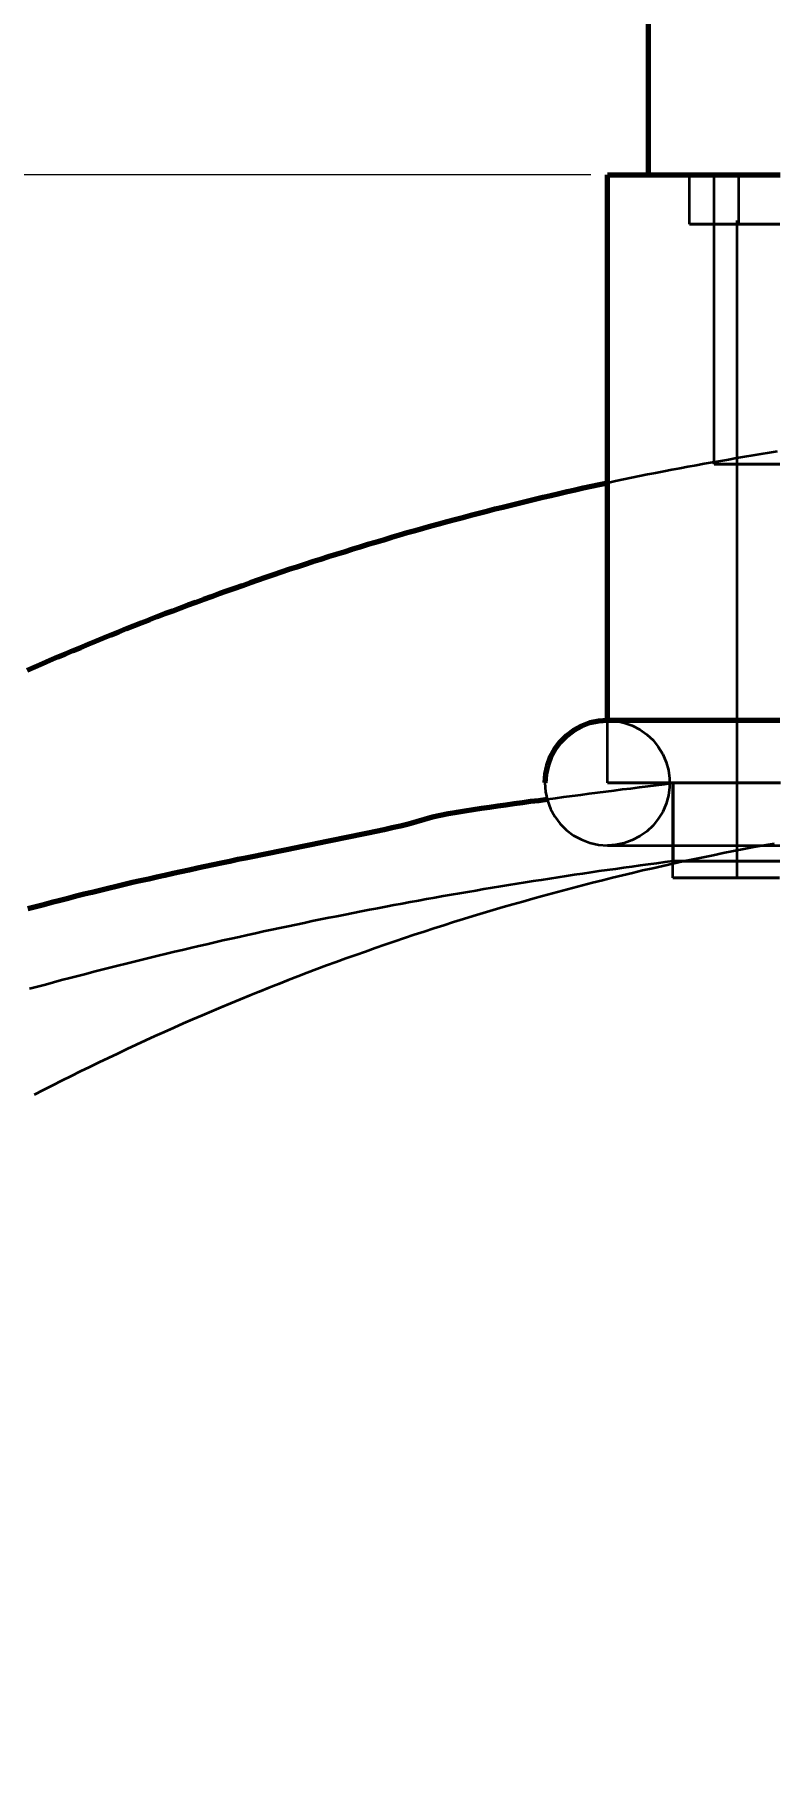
# Model space of a CAD drawing. Header units: millimetres. Extents: x 0 to 2382, y 0 to 420.
# Drawn here: x 148.61 to 153.11, y 322.08 to 332.59 of the extents above; entities that cross this region are included whole.
import ezdxf

# ---------------------------------------------------------------- set-up
doc = ezdxf.new("R2010")
doc.units = ezdxf.units.MM
doc.linetypes.add('IRAM-E-TRAZOS', pattern=[5, 4, -1])
for name, color, linetype, lineweight in [('01-VISIBLE', 7, 'CONTINUOUS', 70), ('02-OCULTA', 4, 'IRAM-E-TRAZOS', 35), ('04-COTA', 3, 'CONTINUOUS', 18)]:
    doc.layers.add(name, color=color, linetype=linetype, lineweight=lineweight)
doc.styles.add('ISO3098', font='isocpeur.ttf')
doc.dimstyles.new('FLAMA-IRAM', dxfattribs={"dimtxt": 3.5, "dimasz": 3.5, "dimexe": 2, "dimexo": 1.5, "dimgap": 1, "dimtad": 1, "dimdec": 1, "dimtxsty": 'ISO3098', "dimblk": 'IRAM_FLECHA', "dimblk1": 'IRAM_FLECHA', "dimblk2": 'IRAM_FLECHA', "dimcen": 2.5, "dimclrd": 256, "dimclre": 256, "dimclrt": 256, "dimazin": 3, "dimtfac": 1, "dimtmove": 0, "dimatfit": 3, "dimlwd": 18, "dimlwe": 18})

# ---------------------------------------------------------------- blocks, each defined once
blk = doc.blocks.new('IRAM_FLECHA')
blk.add_solid([(0, 0), (-1, 0.125), (-1, -0.125)])

msp = doc.modelspace()

# ---------------------------------------------------------------- linework, layer by layer
at = {"layer": '01-VISIBLE'}
for p, q in [((152.35, 331.738), (152.35, 332.938)), ((152.1, 328.418), (152.1, 331.738))]:
    msp.add_line(p, q, dxfattribs=at)
for points in [[(152.1, 331.738), (152.15, 331.738), (152.2, 331.738), (152.25, 331.738), (152.3, 331.738), (152.35, 331.738), (152.401, 331.738), (152.451, 331.738), (152.501, 331.738), (152.551, 331.738), (152.601, 331.738), (152.651, 331.738), (152.701, 331.738), (152.751, 331.738), (152.801, 331.738), (152.851, 331.738), (152.901, 331.738), (152.951, 331.738), (153.002, 331.738), (153.052, 331.738), (153.102, 331.738), (153.152, 331.738)], [(152.1, 329.863), (152.051, 329.853), (152.002, 329.842), (151.953, 329.831), (151.904, 329.82), (151.855, 329.809), (151.806, 329.798), (151.757, 329.786), (151.708, 329.775), (151.659, 329.763), (151.61, 329.751), (151.562, 329.739), (151.513, 329.727), (151.464, 329.715), (151.415, 329.703), (151.367, 329.69), (151.318, 329.678), (151.269, 329.665), (151.221, 329.652), (151.172, 329.639), (151.124, 329.626), (151.075, 329.613), (151.027, 329.6), (150.979, 329.586), (150.93, 329.572), (150.882, 329.559), (150.834, 329.545), (150.786, 329.531), (150.737, 329.516), (150.689, 329.502), (150.641, 329.488), (150.593, 329.473), (150.545, 329.458), (150.497, 329.443), (150.449, 329.428), (150.401, 329.413), (150.353, 329.398), (150.306, 329.383), (150.258, 329.367), (150.21, 329.352), (150.162, 329.336), (150.115, 329.32), (150.067, 329.304), (150.019, 329.288), (149.972, 329.271), (149.925, 329.255), (149.877, 329.238), (149.83, 329.222), (149.782, 329.205), (149.735, 329.188), (149.688, 329.171), (149.641, 329.154), (149.593, 329.136), (149.546, 329.119), (149.499, 329.101), (149.452, 329.084), (149.405, 329.066), (149.358, 329.048), (149.312, 329.03), (149.265, 329.012), (149.218, 328.993), (149.171, 328.975), (149.125, 328.956), (149.078, 328.937), (149.032, 328.918), (148.985, 328.899), (148.939, 328.88), (148.892, 328.861), (148.846, 328.842), (148.8, 328.822), (148.753, 328.803), (148.707, 328.783), (148.661, 328.763), (148.615, 328.743), (148.569, 328.723)], [(152.1, 329.863), (152.051, 329.853), (152.002, 329.842), (151.953, 329.831), (151.904, 329.82), (151.855, 329.809), (151.806, 329.798), (151.757, 329.786), (151.708, 329.775), (151.659, 329.763), (151.61, 329.751), (151.562, 329.739), (151.513, 329.727), (151.464, 329.715), (151.415, 329.703), (151.367, 329.69), (151.318, 329.678), (151.269, 329.665), (151.221, 329.652), (151.172, 329.639), (151.124, 329.626), (151.075, 329.613), (151.027, 329.6), (150.979, 329.586), (150.93, 329.572), (150.882, 329.559), (150.834, 329.545), (150.786, 329.531), (150.737, 329.516), (150.689, 329.502), (150.641, 329.488), (150.593, 329.473), (150.545, 329.458), (150.497, 329.443), (150.449, 329.428), (150.401, 329.413), (150.353, 329.398), (150.306, 329.383), (150.258, 329.367), (150.21, 329.352), (150.162, 329.336), (150.115, 329.32), (150.067, 329.304), (150.019, 329.288), (149.972, 329.271), (149.925, 329.255), (149.877, 329.238), (149.83, 329.222), (149.782, 329.205), (149.735, 329.188), (149.688, 329.171), (149.641, 329.154), (149.593, 329.136), (149.546, 329.119), (149.499, 329.101), (149.452, 329.084), (149.405, 329.066), (149.358, 329.048), (149.312, 329.03), (149.265, 329.012), (149.218, 328.993), (149.171, 328.975), (149.125, 328.956), (149.078, 328.937), (149.032, 328.918), (148.985, 328.899), (148.939, 328.88), (148.892, 328.861), (148.846, 328.842), (148.8, 328.822), (148.753, 328.803), (148.707, 328.783), (148.661, 328.763), (148.615, 328.743), (148.569, 328.723)], [(152.1, 329.863), (152.051, 329.853), (152.002, 329.842), (151.953, 329.831), (151.904, 329.82), (151.855, 329.809), (151.806, 329.798), (151.757, 329.786), (151.708, 329.775), (151.659, 329.763), (151.61, 329.751), (151.562, 329.739), (151.513, 329.727), (151.464, 329.715), (151.415, 329.703), (151.367, 329.69), (151.318, 329.678), (151.269, 329.665), (151.221, 329.652), (151.172, 329.639), (151.124, 329.626), (151.075, 329.613), (151.027, 329.6), (150.979, 329.586), (150.93, 329.572), (150.882, 329.559), (150.834, 329.545), (150.786, 329.531), (150.737, 329.516), (150.689, 329.502), (150.641, 329.488), (150.593, 329.473), (150.545, 329.458), (150.497, 329.443), (150.449, 329.428), (150.401, 329.413), (150.353, 329.398), (150.306, 329.383), (150.258, 329.367), (150.21, 329.352), (150.162, 329.336), (150.115, 329.32), (150.067, 329.304), (150.019, 329.288), (149.972, 329.271), (149.925, 329.255), (149.877, 329.238), (149.83, 329.222), (149.782, 329.205), (149.735, 329.188), (149.688, 329.171), (149.641, 329.154), (149.593, 329.136), (149.546, 329.119), (149.499, 329.101), (149.452, 329.084), (149.405, 329.066), (149.358, 329.048), (149.312, 329.03), (149.265, 329.012), (149.218, 328.993), (149.171, 328.975), (149.125, 328.956), (149.078, 328.937), (149.032, 328.918), (148.985, 328.899), (148.939, 328.88), (148.892, 328.861), (148.846, 328.842), (148.8, 328.822), (148.753, 328.803), (148.707, 328.783), (148.661, 328.763), (148.615, 328.743), (148.569, 328.723)], [(152.1, 329.863), (152.051, 329.853), (152.002, 329.842), (151.953, 329.831), (151.904, 329.82), (151.855, 329.809), (151.806, 329.798), (151.757, 329.786), (151.708, 329.775), (151.659, 329.763), (151.61, 329.751), (151.562, 329.739), (151.513, 329.727), (151.464, 329.715), (151.415, 329.703), (151.367, 329.69), (151.318, 329.678), (151.269, 329.665), (151.221, 329.652), (151.172, 329.639), (151.124, 329.626), (151.075, 329.613), (151.027, 329.6), (150.979, 329.586), (150.93, 329.572), (150.882, 329.559), (150.834, 329.545), (150.786, 329.531), (150.737, 329.516), (150.689, 329.502), (150.641, 329.488), (150.593, 329.473), (150.545, 329.458), (150.497, 329.443), (150.449, 329.428), (150.401, 329.413), (150.353, 329.398), (150.306, 329.383), (150.258, 329.367), (150.21, 329.352), (150.162, 329.336), (150.115, 329.32), (150.067, 329.304), (150.019, 329.288), (149.972, 329.271), (149.925, 329.255), (149.877, 329.238), (149.83, 329.222), (149.782, 329.205), (149.735, 329.188), (149.688, 329.171), (149.641, 329.154), (149.593, 329.136), (149.546, 329.119), (149.499, 329.101), (149.452, 329.084), (149.405, 329.066), (149.358, 329.048), (149.312, 329.03), (149.265, 329.012), (149.218, 328.993), (149.171, 328.975), (149.125, 328.956), (149.078, 328.937), (149.032, 328.918), (148.985, 328.899), (148.939, 328.88), (148.892, 328.861), (148.846, 328.842), (148.8, 328.822), (148.753, 328.803), (148.707, 328.783), (148.661, 328.763), (148.615, 328.743), (148.569, 328.723)], [(152.1, 328.418), (152.046, 328.414), (151.993, 328.403), (151.942, 328.384), (151.895, 328.358), (151.851, 328.325), (151.813, 328.287), (151.78, 328.244), (151.754, 328.196), (151.735, 328.145), (151.724, 328.092), (151.72, 328.038)], [(153.15, 328.418), (153.1, 328.418), (153.05, 328.418), (153, 328.418), (152.95, 328.418), (152.9, 328.418), (152.85, 328.418), (152.8, 328.418), (152.75, 328.418), (152.7, 328.418), (152.65, 328.418), (152.6, 328.418), (152.55, 328.418), (152.5, 328.418), (152.45, 328.418), (152.4, 328.418), (152.35, 328.418), (152.3, 328.418), (152.25, 328.418), (152.2, 328.418), (152.15, 328.418), (152.1, 328.418)], [(148.573, 327.273), (148.621, 327.286), (148.67, 327.299), (148.719, 327.312), (148.768, 327.325), (148.817, 327.337), (148.866, 327.35), (148.915, 327.362), (148.964, 327.374), (149.013, 327.386), (149.062, 327.398), (149.111, 327.41), (149.16, 327.421), (149.209, 327.433), (149.259, 327.444), (149.308, 327.455), (149.357, 327.466), (149.406, 327.477), (149.456, 327.488), (149.505, 327.499), (149.554, 327.51), (149.604, 327.521), (149.653, 327.531), (149.703, 327.542), (149.752, 327.552), (149.801, 327.562), (149.851, 327.573), (149.9, 327.583), (149.95, 327.593), (149.999, 327.603), (150.049, 327.613), (150.098, 327.623), (150.148, 327.633), (150.197, 327.643), (150.247, 327.653), (150.296, 327.663), (150.346, 327.673), (150.395, 327.684), (150.445, 327.694), (150.494, 327.704), (150.544, 327.714), (150.593, 327.724), (150.643, 327.735), (150.692, 327.745), (150.741, 327.755), (150.791, 327.766), (150.84, 327.777), (150.889, 327.789), (150.938, 327.803), (150.986, 327.817), (151.035, 327.831), (151.084, 327.842), (151.133, 327.852), (151.183, 327.861), (151.233, 327.869), (151.283, 327.876), (151.333, 327.884), (151.383, 327.891), (151.433, 327.898), (151.483, 327.905), (151.533, 327.912), (151.583, 327.919), (151.633, 327.926), (151.683, 327.932), (151.733, 327.939)]]:
    msp.add_lwpolyline(points, dxfattribs=at)
at = {"layer": '02-OCULTA'}
for p, q in [((152.6, 331.438), (152.6, 331.738)), ((152.75, 329.978), (152.75, 331.738)), ((152.89, 327.461), (152.89, 331.738)), ((152.9, 331.438), (152.9, 331.738)), ((152.1, 328.038), (152.1, 328.418)), ((152.499, 327.461), (152.499, 328.038)), ((152.5, 328.038), (152.5, 327.561))]:
    msp.add_line(p, q, dxfattribs=at)
for points in [[(153.15, 331.738), (153.1, 331.738), (153.05, 331.738), (153, 331.738), (152.95, 331.738), (152.9, 331.738), (152.85, 331.738), (152.8, 331.738), (152.75, 331.738), (152.7, 331.738), (152.65, 331.738), (152.6, 331.738), (152.55, 331.738), (152.5, 331.738), (152.45, 331.738), (152.4, 331.738), (152.35, 331.738), (152.3, 331.738), (152.25, 331.738), (152.2, 331.738), (152.15, 331.738), (152.1, 331.738)], [(153.15, 331.738), (153.1, 331.738), (153.05, 331.738), (153, 331.738), (152.95, 331.738), (152.9, 331.738), (152.85, 331.738), (152.8, 331.738), (152.75, 331.738), (152.7, 331.738), (152.65, 331.738), (152.6, 331.738), (152.55, 331.738), (152.5, 331.738), (152.45, 331.738), (152.4, 331.738), (152.35, 331.738)], [(152.35, 331.738), (152.4, 331.738), (152.45, 331.738), (152.5, 331.738), (152.55, 331.738), (152.6, 331.738), (152.65, 331.738), (152.7, 331.738), (152.75, 331.738), (152.8, 331.738), (152.85, 331.738), (152.9, 331.738), (152.95, 331.738), (153, 331.738), (153.05, 331.738), (153.1, 331.738), (153.15, 331.738)], [(153.15, 331.738), (153.1, 331.738), (153.05, 331.738), (153, 331.738), (152.95, 331.738), (152.9, 331.738), (152.85, 331.738), (152.8, 331.738), (152.75, 331.738), (152.7, 331.738), (152.65, 331.738), (152.6, 331.738)], [(152.6, 331.738), (152.65, 331.738), (152.7, 331.738), (152.75, 331.738), (152.8, 331.738), (152.85, 331.738), (152.9, 331.738), (152.95, 331.738), (153, 331.738), (153.05, 331.738), (153.1, 331.738), (153.15, 331.738)], [(153.15, 331.738), (153.1, 331.738), (153.05, 331.738), (153, 331.738), (152.95, 331.738), (152.9, 331.738), (152.85, 331.738), (152.8, 331.738), (152.75, 331.738)], [(152.75, 331.738), (152.8, 331.738), (152.85, 331.738), (152.9, 331.738), (152.95, 331.738), (153, 331.738), (153.05, 331.738), (153.1, 331.738), (153.15, 331.738)], [(153.141, 331.738), (153.091, 331.738), (153.04, 331.738), (152.99, 331.738), (152.94, 331.738), (152.89, 331.738)], [(152.89, 331.738), (152.94, 331.738), (152.99, 331.738), (153.04, 331.738), (153.091, 331.738), (153.141, 331.738)], [(153.15, 331.738), (153.1, 331.738), (153.05, 331.738), (153, 331.738), (152.95, 331.738), (152.9, 331.738)], [(152.9, 331.738), (152.95, 331.738), (153, 331.738), (153.05, 331.738), (153.1, 331.738), (153.15, 331.738)], [(153.15, 331.438), (153.1, 331.438), (153.05, 331.438), (153, 331.438), (152.95, 331.438), (152.9, 331.438), (152.85, 331.438), (152.8, 331.438), (152.75, 331.438), (152.7, 331.438), (152.65, 331.438), (152.6, 331.438)], [(152.6, 331.438), (152.65, 331.438), (152.7, 331.438), (152.75, 331.438), (152.8, 331.438), (152.85, 331.438), (152.9, 331.438), (152.95, 331.438), (153, 331.438), (153.05, 331.438), (153.1, 331.438), (153.15, 331.438)], [(153.15, 331.438), (153.1, 331.438), (153.05, 331.438), (153, 331.438), (152.95, 331.438), (152.9, 331.438)], [(152.9, 331.438), (152.95, 331.438), (153, 331.438), (153.05, 331.438), (153.1, 331.438), (153.15, 331.438)], [(153.134, 330.054), (153.085, 330.046), (153.035, 330.038), (152.986, 330.03), (152.936, 330.022), (152.887, 330.014), (152.838, 330.005), (152.788, 329.997), (152.739, 329.988), (152.69, 329.979), (152.64, 329.97), (152.591, 329.961), (152.542, 329.952), (152.493, 329.943), (152.443, 329.933), (152.394, 329.924), (152.345, 329.914), (152.296, 329.904), (152.247, 329.894), (152.198, 329.884), (152.149, 329.874), (152.1, 329.863)], [(153.134, 330.054), (153.085, 330.046), (153.035, 330.038), (152.986, 330.03), (152.936, 330.022), (152.887, 330.014), (152.838, 330.005), (152.788, 329.997), (152.739, 329.988), (152.69, 329.979), (152.64, 329.97), (152.591, 329.961), (152.542, 329.952), (152.493, 329.943), (152.443, 329.933), (152.394, 329.924), (152.345, 329.914), (152.296, 329.904), (152.247, 329.894), (152.198, 329.884), (152.149, 329.874), (152.1, 329.863)], [(153.134, 330.054), (153.085, 330.046), (153.035, 330.038), (152.986, 330.03), (152.936, 330.022), (152.887, 330.014), (152.838, 330.005), (152.788, 329.997), (152.739, 329.988), (152.69, 329.979), (152.64, 329.97), (152.591, 329.961), (152.542, 329.952), (152.493, 329.943), (152.443, 329.933), (152.394, 329.924), (152.345, 329.914), (152.296, 329.904), (152.247, 329.894), (152.198, 329.884), (152.149, 329.874), (152.1, 329.863)], [(153.134, 330.054), (153.085, 330.046), (153.035, 330.038), (152.986, 330.03), (152.936, 330.022), (152.887, 330.014), (152.838, 330.005), (152.788, 329.997), (152.739, 329.988), (152.69, 329.979), (152.64, 329.97), (152.591, 329.961), (152.542, 329.952), (152.493, 329.943), (152.443, 329.933), (152.394, 329.924), (152.345, 329.914), (152.296, 329.904), (152.247, 329.894), (152.198, 329.884), (152.149, 329.874), (152.1, 329.863)], [(153.15, 329.978), (153.1, 329.978), (153.05, 329.978), (153, 329.978), (152.95, 329.978), (152.9, 329.978), (152.85, 329.978), (152.8, 329.978), (152.75, 329.978)], [(152.75, 329.978), (152.8, 329.978), (152.85, 329.978), (152.9, 329.978), (152.95, 329.978), (153, 329.978), (153.05, 329.978), (153.1, 329.978), (153.15, 329.978)], [(153.15, 328.418), (153.1, 328.418), (153.05, 328.418), (153, 328.418), (152.95, 328.418), (152.9, 328.418), (152.85, 328.418), (152.8, 328.418), (152.75, 328.418), (152.7, 328.418), (152.65, 328.418), (152.6, 328.418), (152.55, 328.418), (152.5, 328.418), (152.45, 328.418), (152.4, 328.418), (152.35, 328.418), (152.3, 328.418), (152.25, 328.418), (152.2, 328.418), (152.15, 328.418), (152.1, 328.418)], [(152.1, 328.418), (152.152, 328.415), (152.203, 328.404), (152.251, 328.387), (152.297, 328.363), (152.34, 328.333), (152.378, 328.298), (152.41, 328.257), (152.437, 328.213), (152.458, 328.165), (152.472, 328.116), (152.479, 328.064), (152.479, 328.012), (152.472, 327.961), (152.458, 327.911), (152.437, 327.863), (152.41, 327.819), (152.378, 327.779), (152.34, 327.743), (152.297, 327.714), (152.251, 327.69), (152.203, 327.672), (152.152, 327.662), (152.1, 327.658)], [(151.72, 328.038), (151.724, 327.984), (151.735, 327.931), (151.754, 327.88), (151.78, 327.833), (151.813, 327.789), (151.851, 327.751), (151.895, 327.719), (151.942, 327.693), (151.993, 327.674), (152.046, 327.662), (152.1, 327.658)], [(151.733, 327.939), (151.784, 327.946), (151.835, 327.953), (151.886, 327.959), (151.938, 327.966), (151.989, 327.973), (152.04, 327.979), (152.091, 327.986), (152.142, 327.992), (152.193, 327.999), (152.244, 328.005), (152.295, 328.012), (152.347, 328.018), (152.398, 328.025), (152.449, 328.031), (152.5, 328.038)], [(153.15, 328.038), (153.1, 328.038), (153.05, 328.038), (153, 328.038), (152.95, 328.038), (152.9, 328.038), (152.85, 328.038), (152.8, 328.038), (152.75, 328.038), (152.7, 328.038), (152.65, 328.038), (152.6, 328.038), (152.55, 328.038), (152.5, 328.038), (152.45, 328.038), (152.4, 328.038), (152.35, 328.038), (152.3, 328.038), (152.25, 328.038), (152.2, 328.038), (152.15, 328.038), (152.1, 328.038)], [(152.1, 328.038), (152.15, 328.038), (152.2, 328.038), (152.25, 328.038), (152.3, 328.038), (152.35, 328.038), (152.4, 328.038), (152.45, 328.038), (152.5, 328.038), (152.55, 328.038), (152.6, 328.038), (152.65, 328.038), (152.7, 328.038), (152.75, 328.038), (152.8, 328.038), (152.85, 328.038), (152.9, 328.038), (152.95, 328.038), (153, 328.038), (153.05, 328.038), (153.1, 328.038), (153.15, 328.038)], [(153.149, 328.038), (153.099, 328.038), (153.049, 328.038), (152.999, 328.038), (152.949, 328.038), (152.899, 328.038), (152.849, 328.038), (152.799, 328.038), (152.749, 328.038), (152.699, 328.038), (152.649, 328.038), (152.599, 328.038), (152.549, 328.038), (152.499, 328.038)], [(152.499, 328.038), (152.549, 328.038), (152.599, 328.038), (152.649, 328.038), (152.699, 328.038), (152.749, 328.038), (152.799, 328.038), (152.849, 328.038), (152.899, 328.038), (152.949, 328.038), (152.999, 328.038), (153.049, 328.038), (153.099, 328.038), (153.149, 328.038)], [(153.154, 328.038), (153.104, 328.038), (153.053, 328.038), (153.003, 328.038), (152.953, 328.038), (152.903, 328.038), (152.852, 328.038), (152.802, 328.038), (152.752, 328.038), (152.701, 328.038), (152.651, 328.038), (152.601, 328.038), (152.55, 328.038), (152.5, 328.038)], [(152.5, 328.038), (152.55, 328.038), (152.601, 328.038), (152.651, 328.038), (152.701, 328.038), (152.752, 328.038), (152.802, 328.038), (152.852, 328.038), (152.903, 328.038), (152.953, 328.038), (153.003, 328.038), (153.053, 328.038), (153.104, 328.038), (153.154, 328.038)], [(153.115, 327.668), (153.053, 327.657), (152.992, 327.646), (152.93, 327.634), (152.868, 327.622), (152.806, 327.61), (152.745, 327.597), (152.683, 327.585), (152.622, 327.572), (152.56, 327.559), (152.499, 327.545), (152.438, 327.532), (152.376, 327.518), (152.315, 327.504), (152.254, 327.489), (152.193, 327.475), (152.132, 327.46), (152.071, 327.445), (152.01, 327.429), (151.949, 327.414), (151.888, 327.398), (151.828, 327.382), (151.767, 327.366), (151.706, 327.349), (151.646, 327.332), (151.585, 327.315), (151.525, 327.298), (151.465, 327.281), (151.404, 327.263), (151.344, 327.245), (151.284, 327.227), (151.224, 327.208), (151.164, 327.19), (151.104, 327.171), (151.044, 327.152), (150.984, 327.132), (150.925, 327.113), (150.865, 327.093), (150.806, 327.073), (150.746, 327.053), (150.687, 327.032), (150.627, 327.011), (150.568, 326.99), (150.509, 326.969), (150.45, 326.948), (150.391, 326.926), (150.332, 326.904), (150.273, 326.882), (150.215, 326.859), (150.156, 326.837), (150.098, 326.814), (150.039, 326.791), (149.981, 326.767), (149.923, 326.744), (149.864, 326.72), (149.806, 326.696), (149.748, 326.672), (149.691, 326.647), (149.633, 326.623), (149.575, 326.598), (149.518, 326.573), (149.46, 326.547), (149.403, 326.522), (149.345, 326.496), (149.288, 326.47), (149.231, 326.444), (149.174, 326.417), (149.117, 326.39), (149.061, 326.363), (149.004, 326.336), (148.947, 326.309), (148.891, 326.281), (148.835, 326.253), (148.778, 326.225), (148.722, 326.197), (148.666, 326.169), (148.611, 326.14)], [(153.115, 327.668), (153.053, 327.657), (152.992, 327.646), (152.93, 327.634), (152.868, 327.622), (152.806, 327.61), (152.745, 327.597), (152.683, 327.585), (152.622, 327.572), (152.56, 327.559), (152.499, 327.545), (152.438, 327.532), (152.376, 327.518), (152.315, 327.504), (152.254, 327.489), (152.193, 327.475), (152.132, 327.46), (152.071, 327.445), (152.01, 327.429), (151.949, 327.414), (151.888, 327.398), (151.828, 327.382), (151.767, 327.366), (151.706, 327.349), (151.646, 327.332), (151.585, 327.315), (151.525, 327.298), (151.465, 327.281), (151.404, 327.263), (151.344, 327.245), (151.284, 327.227), (151.224, 327.208), (151.164, 327.19), (151.104, 327.171), (151.044, 327.152), (150.984, 327.132), (150.925, 327.113), (150.865, 327.093), (150.806, 327.073), (150.746, 327.053), (150.687, 327.032), (150.627, 327.011), (150.568, 326.99), (150.509, 326.969), (150.45, 326.948), (150.391, 326.926), (150.332, 326.904), (150.273, 326.882), (150.215, 326.859), (150.156, 326.837), (150.098, 326.814), (150.039, 326.791), (149.981, 326.767), (149.923, 326.744), (149.864, 326.72), (149.806, 326.696), (149.748, 326.672), (149.691, 326.647), (149.633, 326.623), (149.575, 326.598), (149.518, 326.573), (149.46, 326.547), (149.403, 326.522), (149.345, 326.496), (149.288, 326.47), (149.231, 326.444), (149.174, 326.417), (149.117, 326.39), (149.061, 326.363), (149.004, 326.336), (148.947, 326.309), (148.891, 326.281), (148.835, 326.253), (148.778, 326.225), (148.722, 326.197), (148.666, 326.169), (148.611, 326.14)], [(153.115, 327.668), (153.053, 327.657), (152.992, 327.646), (152.93, 327.634), (152.868, 327.622), (152.806, 327.61), (152.745, 327.597), (152.683, 327.585), (152.622, 327.572), (152.56, 327.559), (152.499, 327.545), (152.438, 327.532), (152.376, 327.518), (152.315, 327.504), (152.254, 327.489), (152.193, 327.475), (152.132, 327.46), (152.071, 327.445), (152.01, 327.429), (151.949, 327.414), (151.888, 327.398), (151.828, 327.382), (151.767, 327.366), (151.706, 327.349), (151.646, 327.332), (151.585, 327.315), (151.525, 327.298), (151.465, 327.281), (151.404, 327.263), (151.344, 327.245), (151.284, 327.227), (151.224, 327.208), (151.164, 327.19), (151.104, 327.171), (151.044, 327.152), (150.984, 327.132), (150.925, 327.113), (150.865, 327.093), (150.806, 327.073), (150.746, 327.053), (150.687, 327.032), (150.627, 327.011), (150.568, 326.99), (150.509, 326.969), (150.45, 326.948), (150.391, 326.926), (150.332, 326.904), (150.273, 326.882), (150.215, 326.859), (150.156, 326.837), (150.098, 326.814), (150.039, 326.791), (149.981, 326.767), (149.923, 326.744), (149.864, 326.72), (149.806, 326.696), (149.748, 326.672), (149.691, 326.647), (149.633, 326.623), (149.575, 326.598), (149.518, 326.573), (149.46, 326.547), (149.403, 326.522), (149.345, 326.496), (149.288, 326.47), (149.231, 326.444), (149.174, 326.417), (149.117, 326.39), (149.061, 326.363), (149.004, 326.336), (148.947, 326.309), (148.891, 326.281), (148.835, 326.253), (148.778, 326.225), (148.722, 326.197), (148.666, 326.169), (148.611, 326.14)], [(153.115, 327.668), (153.053, 327.657), (152.992, 327.646), (152.93, 327.634), (152.868, 327.622), (152.806, 327.61), (152.745, 327.597), (152.683, 327.585), (152.622, 327.572), (152.56, 327.559), (152.499, 327.545), (152.438, 327.532), (152.376, 327.518), (152.315, 327.504), (152.254, 327.489), (152.193, 327.475), (152.132, 327.46), (152.071, 327.445), (152.01, 327.429), (151.949, 327.414), (151.888, 327.398), (151.828, 327.382), (151.767, 327.366), (151.706, 327.349), (151.646, 327.332), (151.585, 327.315), (151.525, 327.298), (151.465, 327.281), (151.404, 327.263), (151.344, 327.245), (151.284, 327.227), (151.224, 327.208), (151.164, 327.19), (151.104, 327.171), (151.044, 327.152), (150.984, 327.132), (150.925, 327.113), (150.865, 327.093), (150.806, 327.073), (150.746, 327.053), (150.687, 327.032), (150.627, 327.011), (150.568, 326.99), (150.509, 326.969), (150.45, 326.948), (150.391, 326.926), (150.332, 326.904), (150.273, 326.882), (150.215, 326.859), (150.156, 326.837), (150.098, 326.814), (150.039, 326.791), (149.981, 326.767), (149.923, 326.744), (149.864, 326.72), (149.806, 326.696), (149.748, 326.672), (149.691, 326.647), (149.633, 326.623), (149.575, 326.598), (149.518, 326.573), (149.46, 326.547), (149.403, 326.522), (149.345, 326.496), (149.288, 326.47), (149.231, 326.444), (149.174, 326.417), (149.117, 326.39), (149.061, 326.363), (149.004, 326.336), (148.947, 326.309), (148.891, 326.281), (148.835, 326.253), (148.778, 326.225), (148.722, 326.197), (148.666, 326.169), (148.611, 326.14)], [(152.1, 327.658), (152.15, 327.658), (152.2, 327.658), (152.25, 327.658), (152.3, 327.658), (152.35, 327.658), (152.4, 327.658), (152.45, 327.658), (152.5, 327.658), (152.55, 327.658), (152.6, 327.658), (152.65, 327.658), (152.7, 327.658), (152.75, 327.658), (152.8, 327.658), (152.85, 327.658), (152.9, 327.658), (152.95, 327.658), (153, 327.658), (153.05, 327.658), (153.1, 327.658), (153.15, 327.658)], [(152.1, 327.658), (152.15, 327.658), (152.2, 327.658), (152.25, 327.658), (152.3, 327.658), (152.35, 327.658), (152.4, 327.658), (152.45, 327.658), (152.5, 327.658), (152.55, 327.658), (152.6, 327.658), (152.65, 327.658), (152.7, 327.658), (152.75, 327.658), (152.8, 327.658), (152.85, 327.658), (152.9, 327.658), (152.95, 327.658), (153, 327.658), (153.05, 327.658), (153.1, 327.658), (153.15, 327.658)], [(152.5, 327.561), (152.45, 327.555), (152.4, 327.548), (152.349, 327.541), (152.299, 327.535), (152.249, 327.528), (152.199, 327.521), (152.149, 327.514), (152.099, 327.507), (152.049, 327.5), (151.999, 327.493), (151.949, 327.485), (151.899, 327.478), (151.849, 327.47), (151.799, 327.463), (151.748, 327.455), (151.698, 327.447), (151.649, 327.44), (151.599, 327.432), (151.549, 327.424), (151.499, 327.416), (151.449, 327.407), (151.399, 327.399), (151.349, 327.391), (151.299, 327.382), (151.249, 327.374), (151.199, 327.365), (151.149, 327.357), (151.1, 327.348), (151.05, 327.339), (151, 327.33), (150.95, 327.321), (150.9, 327.312), (150.851, 327.303), (150.801, 327.293), (150.751, 327.284), (150.701, 327.274), (150.652, 327.265), (150.602, 327.255), (150.552, 327.246), (150.503, 327.236), (150.453, 327.226), (150.404, 327.216), (150.354, 327.206), (150.304, 327.196), (150.255, 327.185), (150.205, 327.175), (150.156, 327.165), (150.106, 327.154), (150.057, 327.144), (150.007, 327.133), (149.958, 327.122), (149.909, 327.111), (149.859, 327.1), (149.81, 327.089), (149.76, 327.078), (149.711, 327.067), (149.662, 327.055), (149.613, 327.044), (149.563, 327.033), (149.514, 327.021), (149.465, 327.009), (149.416, 326.998), (149.366, 326.986), (149.317, 326.974), (149.268, 326.962), (149.219, 326.95), (149.17, 326.937), (149.121, 326.925), (149.072, 326.913), (149.023, 326.9), (148.974, 326.888), (148.925, 326.875), (148.876, 326.862), (148.827, 326.849), (148.778, 326.837), (148.729, 326.823), (148.68, 326.81), (148.631, 326.797), (148.582, 326.784)], [(153.15, 327.561), (153.1, 327.561), (153.05, 327.561), (153, 327.561), (152.95, 327.561), (152.9, 327.561), (152.85, 327.561), (152.8, 327.561), (152.75, 327.561), (152.7, 327.561), (152.65, 327.561), (152.6, 327.561), (152.55, 327.561), (152.5, 327.561)], [(152.5, 327.561), (152.55, 327.561), (152.6, 327.561), (152.65, 327.561), (152.7, 327.561), (152.75, 327.561), (152.8, 327.561), (152.85, 327.561), (152.9, 327.561), (152.95, 327.561), (153, 327.561), (153.05, 327.561), (153.1, 327.561), (153.15, 327.561)], [(153.149, 327.461), (153.099, 327.461), (153.049, 327.461), (152.999, 327.461), (152.949, 327.461), (152.899, 327.461), (152.849, 327.461), (152.799, 327.461), (152.749, 327.461), (152.699, 327.461), (152.649, 327.461), (152.599, 327.461), (152.549, 327.461), (152.499, 327.461)], [(152.499, 327.461), (152.549, 327.461), (152.599, 327.461), (152.649, 327.461), (152.699, 327.461), (152.749, 327.461), (152.799, 327.461), (152.849, 327.461), (152.899, 327.461), (152.949, 327.461), (152.999, 327.461), (153.049, 327.461), (153.099, 327.461), (153.149, 327.461)], [(153.141, 327.461), (153.091, 327.461), (153.04, 327.461), (152.99, 327.461), (152.94, 327.461), (152.89, 327.461)], [(152.89, 327.461), (152.94, 327.461), (152.99, 327.461), (153.04, 327.461), (153.091, 327.461), (153.141, 327.461)]]:
    msp.add_lwpolyline(points, dxfattribs=at)

# ---------------------------------------------------------------- dimensions: what is measured, and where the dimension line sits
at = {"layer": '04-COTA'}
msp.add_linear_dim(base=(113, 210), p1=(137, 210), p2=(153.5, 331.738), angle=90, dimstyle='FLAMA-IRAM', override={"dimlfac": 10}, dxfattribs=at).render()

doc.saveas('drawing.dxf')
